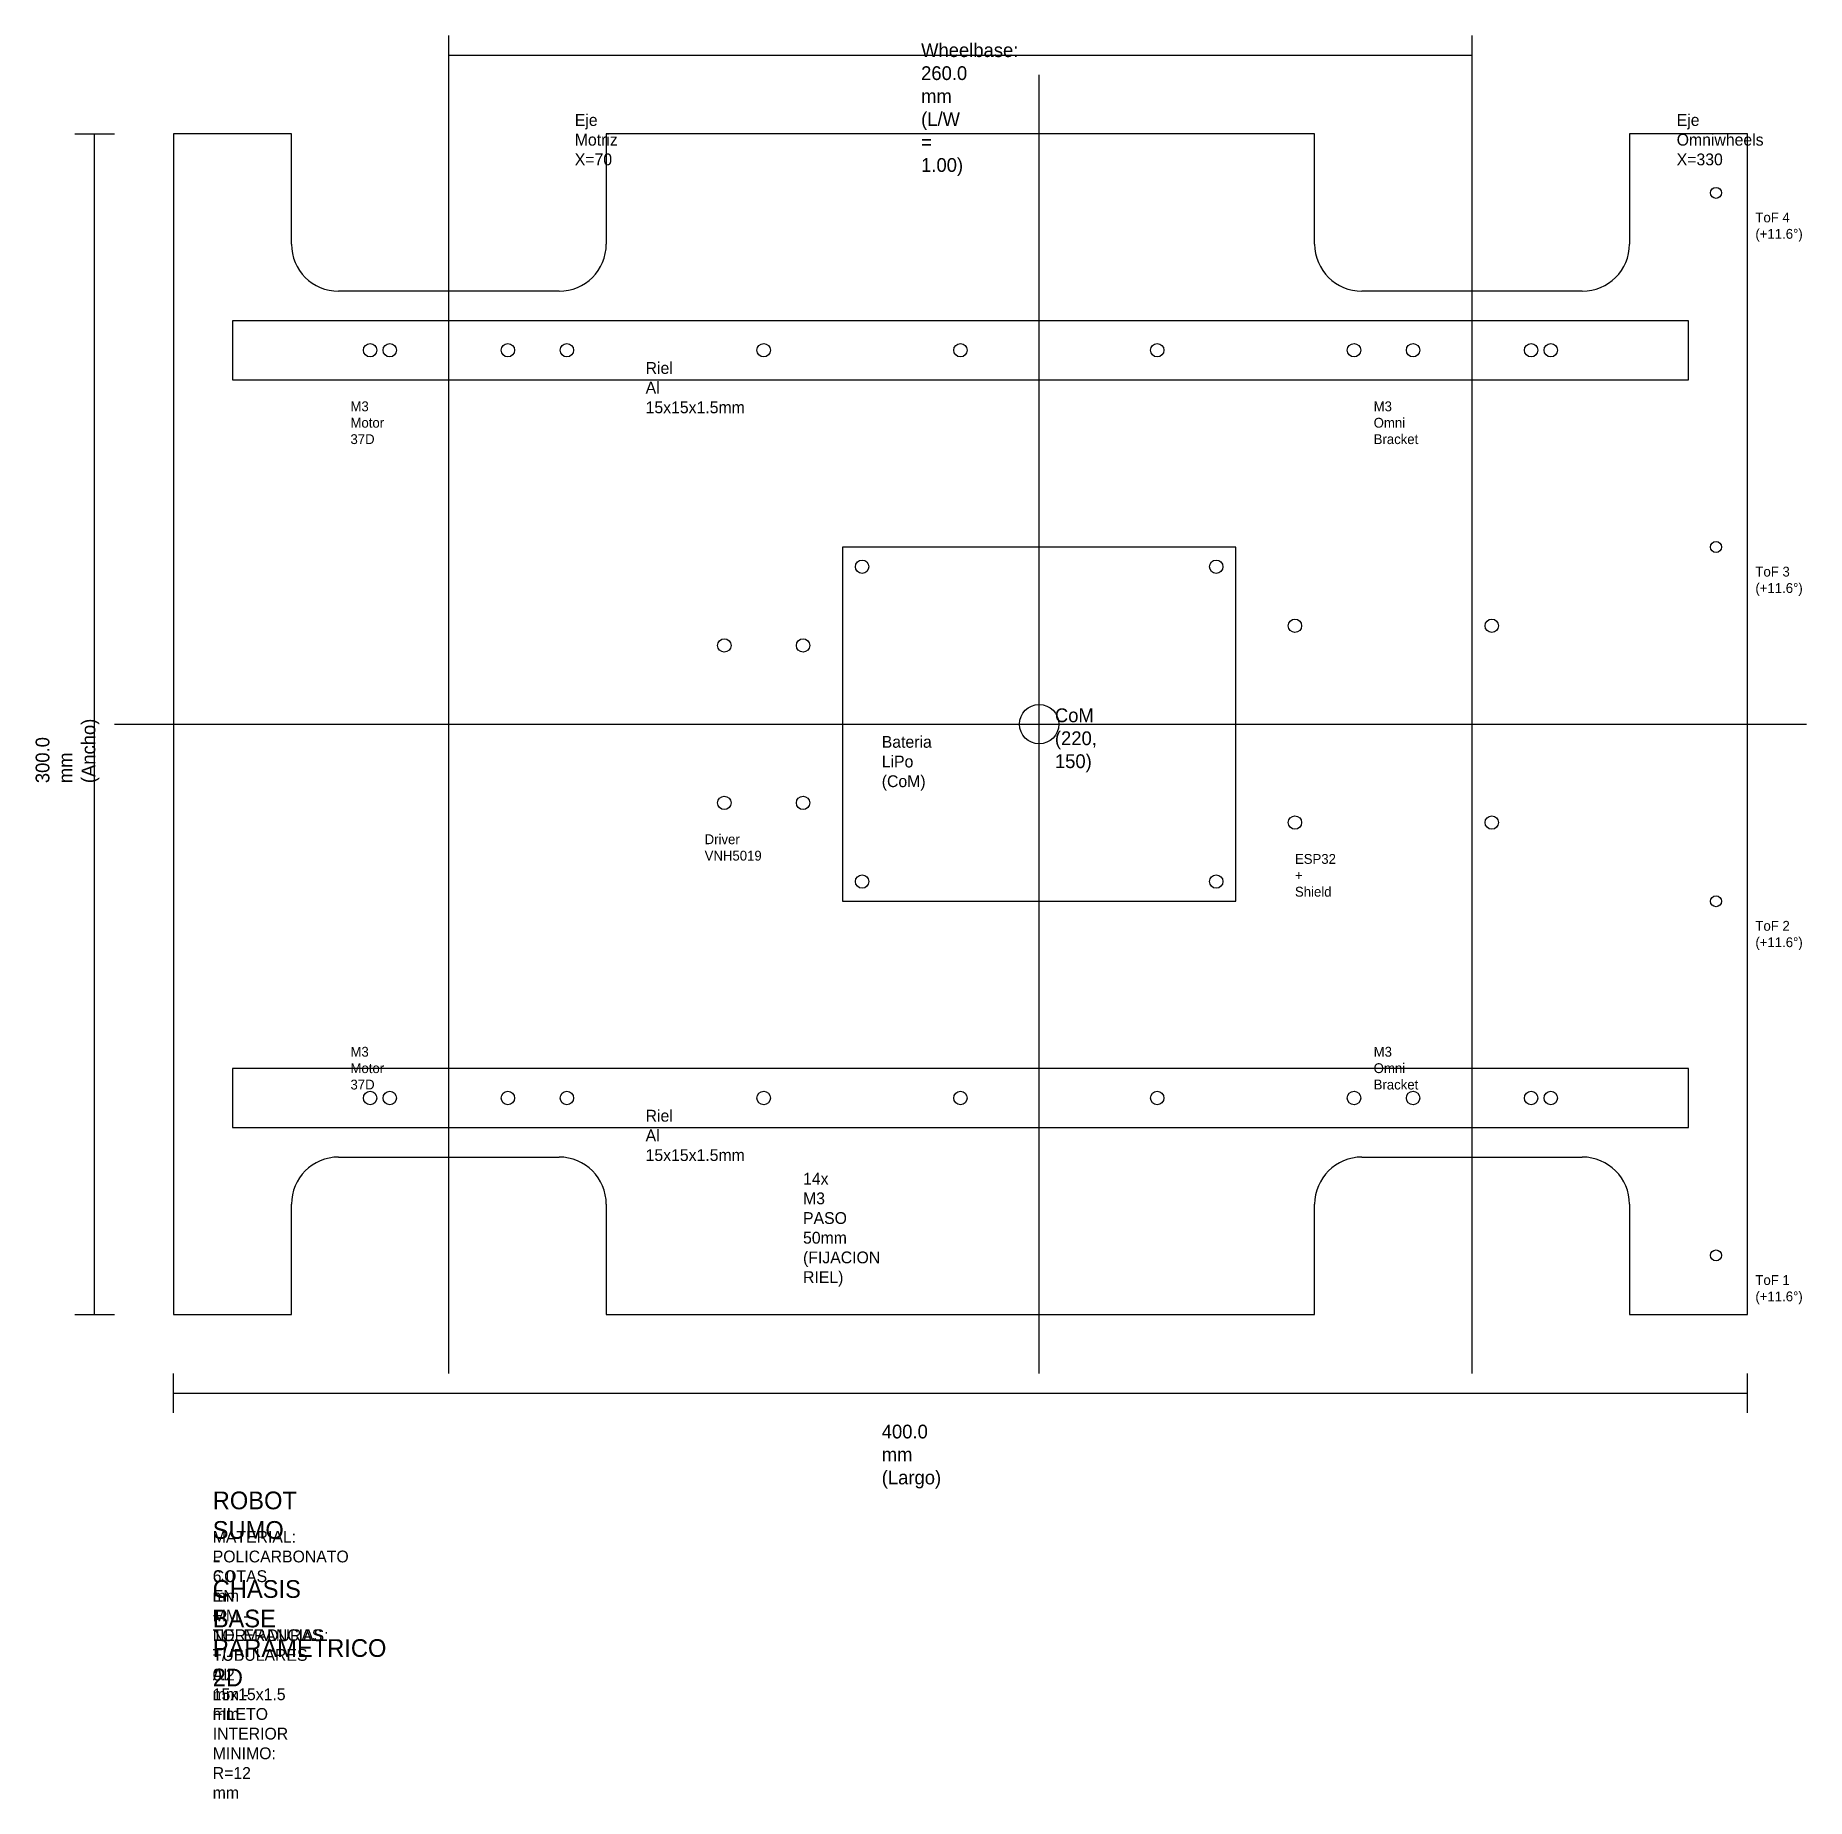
# Model space of a CAD drawing. Header units: metres. Extents: x -35 to 415, y -123 to 325.
import ezdxf

# ---------------------------------------------------------------- set-up
doc = ezdxf.new("R2010")
doc.units = ezdxf.units.M
for name, color, linetype in [('0_CHASIS_CONTORNO', 7, 'Continuous'), ('1_FILETES_ALIVIO', 7, 'Continuous'), ('2_EJES_REFERENCIA', 7, 'Continuous'), ('2_NERVADURAS_ALUMINIO', 7, 'Continuous'), ('3_TALADROS_MOTORES', 7, 'Continuous'), ('4_TALADROS_CASTERS', 7, 'Continuous'), ('5_SOPORTES_TOF', 7, 'Continuous'), ('6_ELECTRONICA_BATERIA', 7, 'Continuous'), ('7_COTAS_ANOTACIONES', 7, 'Continuous')]:
    doc.layers.add(name, color=color, linetype=linetype)

msp = doc.modelspace()

# ---------------------------------------------------------------- linework, layer by layer
at = {"layer": '0_CHASIS_CONTORNO', "color": 7}
for p, q in [((30, 300), (0, 300)), ((0, 300), (0, 0)), ((30, 272), (30, 300)), ((290, 300), (110, 300)), ((110, 300), (110, 272)), ((290, 272), (290, 300)), ((400, 300), (370, 300)), ((370, 300), (370, 272)), ((400, 0), (400, 300)), ((98, 260), (42, 260)), ((358, 260), (302, 260)), ((42, 40), (98, 40)), ((302, 40), (358, 40)), ((30, 0), (30, 28)), ((110, 28), (110, 0)), ((290, 0), (290, 28)), ((370, 28), (370, 0)), ((0, 0), (30, 0)), ((110, 0), (290, 0)), ((370, 0), (400, 0))]:
    msp.add_line(p, q, dxfattribs=at)
at = {"layer": '1_FILETES_ALIVIO', "color": 1}
for centre, start, end in [((42, 272), 180, 270), ((98, 272), 270, 360), ((302, 272), 180, 270), ((358, 272), 270, 360), ((42, 28), 90, 180), ((98, 28), 0, 90), ((302, 28), 90, 180), ((358, 28), 0, 90)]:
    msp.add_arc(centre, 12, start, end, dxfattribs=at)
at = {"layer": '2_EJES_REFERENCIA', "color": 4}
for p, q in [((70, -15), (70, 315)), ((220, -15), (220, 315)), ((330, -15), (330, 315)), ((220, 143), (220, 157)), ((-15, 150), (415, 150)), ((213, 150), (227, 150))]:
    msp.add_line(p, q, dxfattribs=at)
msp.add_circle((220, 150), 5, dxfattribs=at)
at = {"layer": '2_NERVADURAS_ALUMINIO', "color": 8}
for p, q in [((385, 252.5), (15, 252.5)), ((15, 252.5), (15, 237.5)), ((385, 237.5), (385, 252.5)), ((15, 237.5), (385, 237.5)), ((385, 62.5), (15, 62.5)), ((15, 62.5), (15, 47.5)), ((385, 47.5), (385, 62.5)), ((15, 47.5), (385, 47.5))]:
    msp.add_line(p, q, dxfattribs=at)
at = {"layer": '2_NERVADURAS_ALUMINIO'}
for centre in [(50, 245), (100, 245), (150, 245), (200, 245), (250, 245), (300, 245), (350, 245), (50, 55), (100, 55), (150, 55), (200, 55), (250, 55), (300, 55), (350, 55)]:
    msp.add_circle(centre, 1.7, dxfattribs=at)
at = {"layer": '3_TALADROS_MOTORES'}
for centre in [(55, 245), (85, 245), (55, 55), (85, 55)]:
    msp.add_circle(centre, 1.7, dxfattribs=at)
at = {"layer": '4_TALADROS_CASTERS'}
for centre in [(315, 245), (345, 245), (315, 55), (345, 55)]:
    msp.add_circle(centre, 1.7, dxfattribs=at)
at = {"layer": '5_SOPORTES_TOF', "color": 3}
for centre in [(392, 285), (392, 195), (392, 105), (392, 15)]:
    msp.add_circle(centre, 1.4, dxfattribs=at)
at = {"layer": '6_ELECTRONICA_BATERIA', "color": 6}
for p, q in [((270, 195), (170, 195)), ((170, 195), (170, 105)), ((270, 105), (270, 195)), ((170, 105), (270, 105))]:
    msp.add_line(p, q, dxfattribs=at)
for centre in [(175, 190), (265, 190), (285, 175), (335, 175), (140, 170), (160, 170), (140, 130), (160, 130), (285, 125), (335, 125), (175, 110), (265, 110)]:
    msp.add_circle(centre, 1.7, dxfattribs=at)
at = {"layer": '7_COTAS_ANOTACIONES', "color": 2}
for p, q in [((70, 315), (70, 325)), ((330, 315), (330, 325)), ((-25, 300), (-15, 300)), ((-20, 0), (-20, 300)), ((-25, 0), (-15, 0)), ((0, -25), (0, -15)), ((400, -25), (400, -15)), ((0, -20), (400, -20))]:
    msp.add_line(p, q, dxfattribs=at)
at = {"layer": '7_COTAS_ANOTACIONES'}
msp.add_line((70, 320), (330, 320), dxfattribs=at)

# ---------------------------------------------------------------- texts
at = {"layer": '2_EJES_REFERENCIA', "color": 4, "width": 10, "attachment_point": 1}
for s, insert, char_height in [('Eje Motriz X=70', (102, 305), 3), ('Eje Omniwheels X=330', (382, 305), 3), ('CoM (220, 150)', (224, 154), 3.5)]:
    msp.add_mtext(s, dxfattribs=dict(at, insert=insert, char_height=char_height))
at = {"layer": '2_NERVADURAS_ALUMINIO', "color": 8, "char_height": 3, "width": 10, "attachment_point": 1}
for insert in [(120, 242), (120, 52)]:
    msp.add_mtext('Riel Al 15x15x1.5mm', dxfattribs=dict(at, insert=insert))
at = {"layer": '3_TALADROS_MOTORES', "char_height": 2.5, "width": 10, "attachment_point": 1}
for insert in [(45, 232), (45, 68)]:
    msp.add_mtext('M3 Motor 37D', dxfattribs=dict(at, insert=insert))
at = {"layer": '4_TALADROS_CASTERS', "char_height": 2.5, "width": 10, "attachment_point": 1}
for insert in [(305, 232), (305, 68)]:
    msp.add_mtext('M3 Omni Bracket', dxfattribs=dict(at, insert=insert))
at = {"layer": '5_SOPORTES_TOF', "color": 3, "char_height": 2.5, "width": 10, "attachment_point": 1}
for s, insert in [('ToF 4 (+11.6°)', (402, 280)), ('ToF 3 (+11.6°)', (402, 190)), ('ToF 2 (+11.6°)', (402, 100)), ('ToF 1 (+11.6°)', (402, 10))]:
    msp.add_mtext(s, dxfattribs=dict(at, insert=insert))
at = {"layer": '6_ELECTRONICA_BATERIA', "color": 6, "width": 10, "attachment_point": 1}
for s, insert, char_height in [('Bateria LiPo (CoM)', (180, 147), 3), ('Driver VNH5019', (135, 122), 2.5), ('ESP32 + Shield', (285, 117), 2.5)]:
    msp.add_mtext(s, dxfattribs=dict(at, insert=insert, char_height=char_height))
at = {"layer": '7_COTAS_ANOTACIONES', "color": 2, "width": 10, "attachment_point": 1}
for s, insert, char_height in [('Wheelbase: 260.0 mm (L/W = 1.00)', (190, 323), 3.5), ('400.0 mm (Largo)', (180, -28), 3.5), ('ROBOT SUMO - CHASIS BASE PARAMETRICO 2D', (10, -45), 4.5), ('MATERIAL: POLICARBONATO 6.0 mm + NERVADURAS TUBULARES AL 15x15x1.5 mm', (10, -55), 3), ('COTAS EN MM - TOLERANCIAS: +/- 0.2 mm - FILETO INTERIOR MINIMO: R=12 mm', (10, -65), 3)]:
    msp.add_mtext(s, dxfattribs=dict(at, insert=insert, char_height=char_height))
at = {"layer": '7_COTAS_ANOTACIONES', "color": 2, "insert": (-35, 135), "char_height": 3.5, "width": 10, "attachment_point": 1, "rotation": 90}
msp.add_mtext('300.0 mm (Ancho)', dxfattribs=at)
at = {"layer": '7_COTAS_ANOTACIONES', "insert": (160, 36), "char_height": 3, "width": 10, "attachment_point": 1}
msp.add_mtext('14x M3 PASO 50mm (FIJACION RIEL)', dxfattribs=at)

doc.saveas('drawing.dxf')
